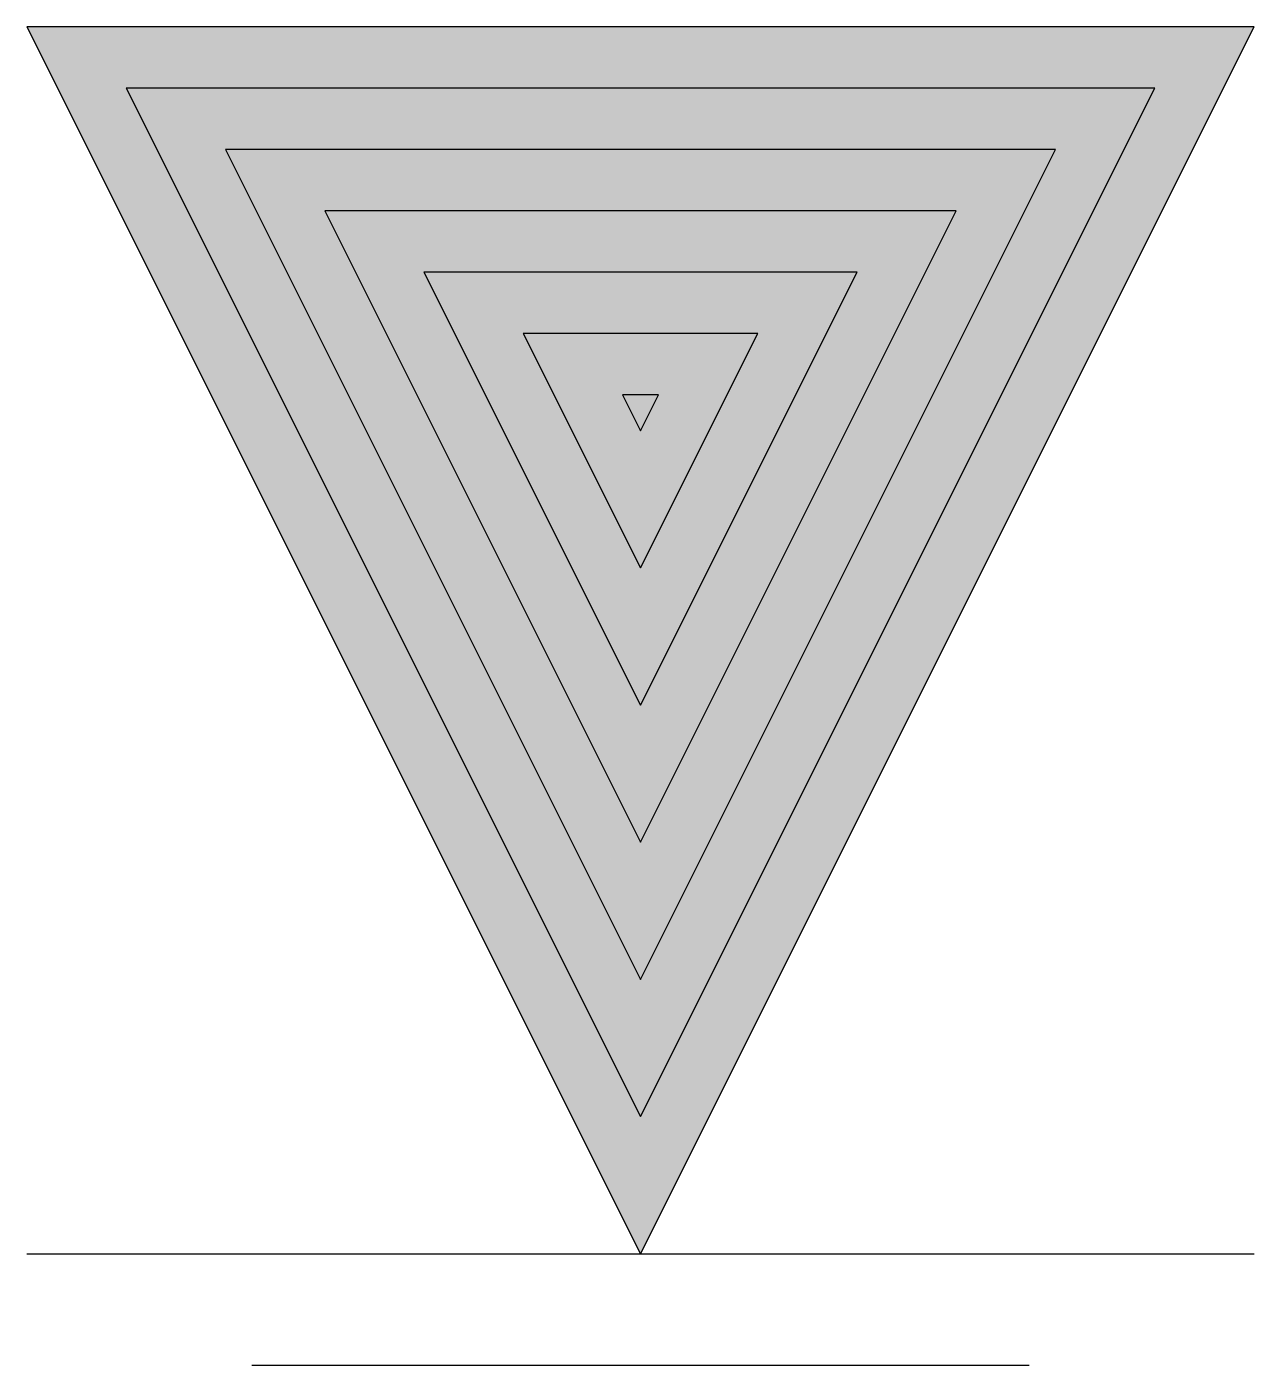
# Model space of a CAD drawing. Header units: feet. Extents: x -0.5 to 0.5, y -0.09 to 1.
import ezdxf

# ---------------------------------------------------------------- set-up
doc = ezdxf.new("R2010")
doc.units = ezdxf.units.FT
doc.header["$MEASUREMENT"] = 0

msp = doc.modelspace()

# ---------------------------------------------------------------- linework, layer by layer
for p, q in [((-0.5, 0, 1), (0.5, 0, 1)), ((-0.3166, -0.0908, 1), (0.3166, -0.0908, 1))]:
    msp.add_line(p, q)
at = {"elevation": 1}
for points in [[(-0.5, 1), (0, 0), (0.5, 1)], [(-0.4191, 0.95), (0, 0.1118), (0.4191, 0.95)], [(-0.3382, 0.9), (0, 0.2236), (0.3382, 0.9)], [(-0.2573, 0.85), (0, 0.3354), (0.2573, 0.85)], [(-0.1764, 0.8), (0, 0.4472), (0.1764, 0.8)], [(-0.0955, 0.75), (0, 0.559), (0.0955, 0.75)], [(-0.0146, 0.7), (0, 0.6708), (0.0146, 0.7)]]:
    msp.add_lwpolyline(points, close=True, dxfattribs=at)
msp.add_solid([(-0.5, 1, 1), (0.5, 1, 1), (0, 0, 1)])
at = {"layer": 'Defpoints'}
msp.add_point((0, 0), dxfattribs=at)

doc.saveas('drawing.dxf')
